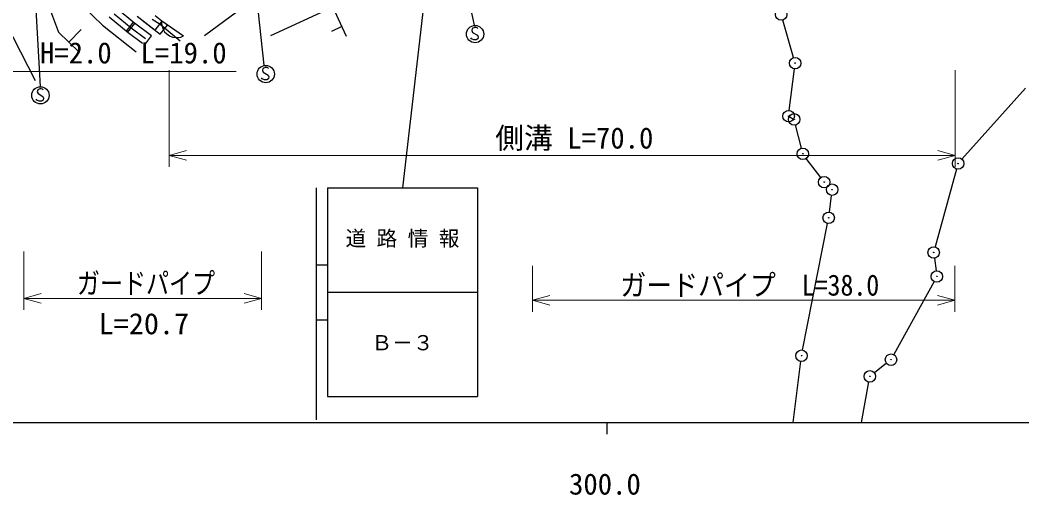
# Model space of a CAD drawing. Units: millimetres, scale not verified. Extents: x 40000 to 680000, y 20000 to 380000.
# Drawn here: x 317052 to 404060, y 198715 to 239936 of the extents above; entities that cross this region are included whole.
import ezdxf
from ezdxf.enums import TextEntityAlignment as Align

# ---------------------------------------------------------------- set-up
doc = ezdxf.new("R2010")
doc.units = ezdxf.units.MM
doc.header["$LTSCALE"] = 1000
for name, color, linetype, lineweight in [('M-BGD', 7, 'Continuous', 25), ('M-BGD-EXST', 7, 'Continuous', 25), ('M-BMK-ROW', 30, 'Continuous', 25), ('M-STR-HTXT', 7, 'Continuous', 13), ('M-STR-STRC', 7, 'Continuous', 25), ('M-TTL-BAND', 7, 'Continuous', 25)]:
    doc.layers.add(name, color=color, linetype=linetype, lineweight=lineweight)
doc.styles.add('ＭＳ ゴシック', font='')
doc.styles.get('ＭＳ ゴシック').set_extended_font_data('MS Gothic')

msp = doc.modelspace()

# ---------------------------------------------------------------- linework, layer by layer
at = {"layer": 'M-BGD'}
for p, q in [((341629, 244885), (333061, 238572)), ((318815, 243101), (320400, 238884)), ((343826, 241902), (345386, 238531)), ((322540, 241111), (324205, 239499)), ((344216, 241059), (338798, 238553)), ((326453, 238824), (324795, 240180)), ((325223, 240470), (326705, 239249)), ((327031, 239643), (325483, 240909)), ((327210, 240285), (328789, 239057)), ((328778, 240333), (329360, 239870)), ((318381, 234648), (315856, 239641)), ((324205, 239499), (327147, 237173)), ((326868, 239764), (326266, 238966)), ((326398, 238869), (327031, 239643)), ((328465, 238559), (326868, 239764)), ((327664, 239940), (329231, 238697)), ((329227, 239554), (328516, 239970)), ((328789, 239057), (329402, 239847)), ((330951, 238101), (329227, 239554)), ((329231, 238697), (329852, 239480)), ((329360, 239870), (329345, 239603)), ((329345, 239603), (329381, 239411)), ((329360, 239870), (331257, 238578)), ((329381, 239411), (329455, 239193)), ((344996, 239374), (344093, 238956)), ((320400, 238884), (322178, 237157)), ((321289, 238020), (322366, 239129)), ((327674, 237903), (326453, 238824)), ((326705, 239249), (327936, 238327)), ((327862, 237761), (328465, 238559)), ((329455, 239193), (329606, 238924)), ((329606, 238924), (329808, 238730)), ((329808, 238730), (330036, 238575)), ((330036, 238575), (330290, 238457)), ((330290, 238457), (330595, 238416)), ((330595, 238416), (330825, 238426)), ((330825, 238426), (331017, 238463)), ((331017, 238463), (331261, 238575))]:
    msp.add_line(p, q, dxfattribs=at)
at = {"layer": 'M-BGD-EXST'}
for p, q in [((352864, 256861), (356476, 239487)), ((336283, 254309), (338220, 236021)), ((317753, 252772), (318809, 234172)), ((356509, 239285), (356329, 239195)), ((356629, 239285), (356509, 239285)), ((356749, 239255), (356629, 239285)), ((356329, 239195), (356299, 239015)), ((356299, 239015), (356359, 238865)), ((356359, 238865), (356779, 238625)), ((356809, 239195), (356749, 239255)), ((356779, 238625), (356839, 238475)), ((356839, 238475), (356809, 238295)), ((356269, 238295), (356209, 238385)), ((356449, 238205), (356269, 238295)), ((356659, 238205), (356449, 238205)), ((356809, 238295), (356659, 238205)), ((338330, 235819), (338150, 235729)), ((338450, 235819), (338330, 235819)), ((338570, 235789), (338450, 235819)), ((338150, 235729), (338120, 235549)), ((338120, 235549), (338180, 235399)), ((338180, 235399), (338600, 235159)), ((338630, 235729), (338570, 235789)), ((338600, 235159), (338660, 235009)), ((338660, 235009), (338630, 234829)), ((338090, 234829), (338030, 234919)), ((338270, 234739), (338090, 234829)), ((338480, 234739), (338270, 234739)), ((338630, 234829), (338480, 234739)), ((318584, 233880), (318554, 233700)), ((318554, 233700), (318614, 233550)), ((318764, 233970), (318584, 233880)), ((318614, 233550), (319034, 233310)), ((318884, 233970), (318764, 233970)), ((319004, 233940), (318884, 233970)), ((319064, 233880), (319004, 233940)), ((319034, 233310), (319094, 233160)), ((318524, 232980), (318464, 233070)), ((318704, 232890), (318524, 232980)), ((318914, 232890), (318704, 232890)), ((319064, 232980), (318914, 232890)), ((319094, 233160), (319064, 232980))]:
    msp.add_line(p, q, dxfattribs=at)
for centre in [(356569, 238715), (338390, 235249), (318824, 233400)]:
    msp.add_circle(centre, 750, dxfattribs=at)
at = {"layer": 'M-BMK-ROW'}
for p, q in [((384224, 236676), (383293, 239934)), ((383856, 232086), (384300, 235699)), ((404365, 234023), (398853, 227856)), ((383848, 231559), (384230, 231343)), ((384910, 228813), (384404, 230828)), ((386588, 226266), (385333, 227929)), ((398387, 227002), (396526, 220244)), ((387213, 225559), (387251, 225522)), ((387337, 223266), (387515, 224719)), ((385016, 211288), (387180, 222279)), ((396459, 219266), (396605, 218178)), ((396430, 217245), (392931, 210892)), ((384202, 205000), (384858, 210315)), ((392297, 210145), (391248, 209318)), ((390129, 205000), (390766, 208530))]:
    msp.add_line(p, q, dxfattribs=at)
for centre, radius in [((383156, 240415), 500), ((384361, 236195), 500), ((384361, 236195), 20), ((383795, 231589), 500), ((383795, 231589), 20), ((384282, 231313), 500), ((384282, 231313), 20), ((385032, 228328), 500), ((385032, 228328), 20), ((398520, 227484), 500), ((398520, 227484), 20), ((386889, 225867), 500), ((386889, 225867), 20), ((387575, 225215), 500), ((387575, 225215), 20), ((387277, 222770), 500), ((387277, 222770), 20), ((396393, 219762), 500), ((396393, 219762), 20), ((396671, 217682), 500), ((396671, 217682), 20), ((384919, 210797), 500), ((384919, 210797), 20), ((392689, 210454), 500), ((392689, 210454), 20), ((390855, 209008), 500), ((390855, 209008), 20)]:
    msp.add_circle(centre, radius, dxfattribs=at)
at = {"layer": 'M-STR-HTXT'}
for p, q in [((301878, 235477), (335825, 235477)), ((329994, 235579), (329994, 227185)), ((398269, 227185), (398269, 235579)), ((329994, 228185), (331494, 228605)), ((331494, 227765), (329994, 228185)), ((329994, 228185), (398269, 228185)), ((396769, 228605), (398269, 228185)), ((398269, 228185), (396769, 227765)), ((317373, 219844), (317373, 214772)), ((338025, 214772), (338025, 219844)), ((361561, 218596), (361561, 214618)), ((398219, 214618), (398219, 218596)), ((317373, 215772), (318873, 216192)), ((336525, 216192), (338025, 215772)), ((361561, 215618), (363061, 216038)), ((396719, 216038), (398219, 215618)), ((318873, 215352), (317373, 215772)), ((317373, 215772), (338025, 215772)), ((338025, 215772), (336525, 215352)), ((363061, 215198), (361561, 215618)), ((361561, 215618), (398219, 215618)), ((398219, 215618), (396719, 215198))]:
    msp.add_line(p, q, dxfattribs=at)
at = {"layer": 'M-STR-STRC'}
for p, q in [((353574, 254117), (350267, 225366)), ((342767, 225366), (342767, 205237)), ((343767, 225366), (356767, 225366)), ((343767, 225366), (343767, 207250)), ((356767, 225366), (356767, 207250)), ((342767, 218698), (343767, 218698)), ((343767, 216308), (356767, 216308)), ((342767, 213918), (343767, 213918)), ((343767, 207250), (356767, 207250))]:
    msp.add_line(p, q, dxfattribs=at)
at = {"layer": 'M-TTL-BAND'}
for p, q in [((40000, 205000), (579000, 205000)), ((368000, 205000), (368000, 204000))]:
    msp.add_line(p, q, dxfattribs=at)

# ---------------------------------------------------------------- texts
at = {"layer": 'M-STR-HTXT', "style": 'ＭＳ ゴシック'}
for s, p in [('函渠\u3000B=1.8\u3000H=2.0\u3000L=19.0', (302544, 235625)), ('側溝 L=70.0', (358323, 228233))]:
    msp.add_text(s, height=1833, dxfattribs=at).set_placement(p, align=Align.BOTTOM_LEFT)
for s, width, p in [('ガードパイプ', 0.8, (321990, 215621)), ('ガードパイプ\u3000L=38.0', 0.9, (369182, 215466)), ('L=20.7', 1.05, (323878, 212113))]:
    msp.add_text(s, height=1833, dxfattribs=dict(at, width=width)).set_placement(p, align=Align.BOTTOM_LEFT)
at = {"layer": 'M-STR-STRC', "style": 'ＭＳ ゴシック'}
for s, p in [('道 路 情 報', (345317, 219931)), ('Ｂ－３', (347567, 210873))]:
    msp.add_text(s, height=1320, dxfattribs=at).set_placement(p, align=Align.BOTTOM_LEFT)
at = {"layer": 'M-TTL-BAND', "style": 'ＭＳ ゴシック'}
msp.add_text('300.0', height=1833, dxfattribs=at).set_placement((367844, 198195), align=Align.BOTTOM_CENTER)

doc.saveas('drawing.dxf')
